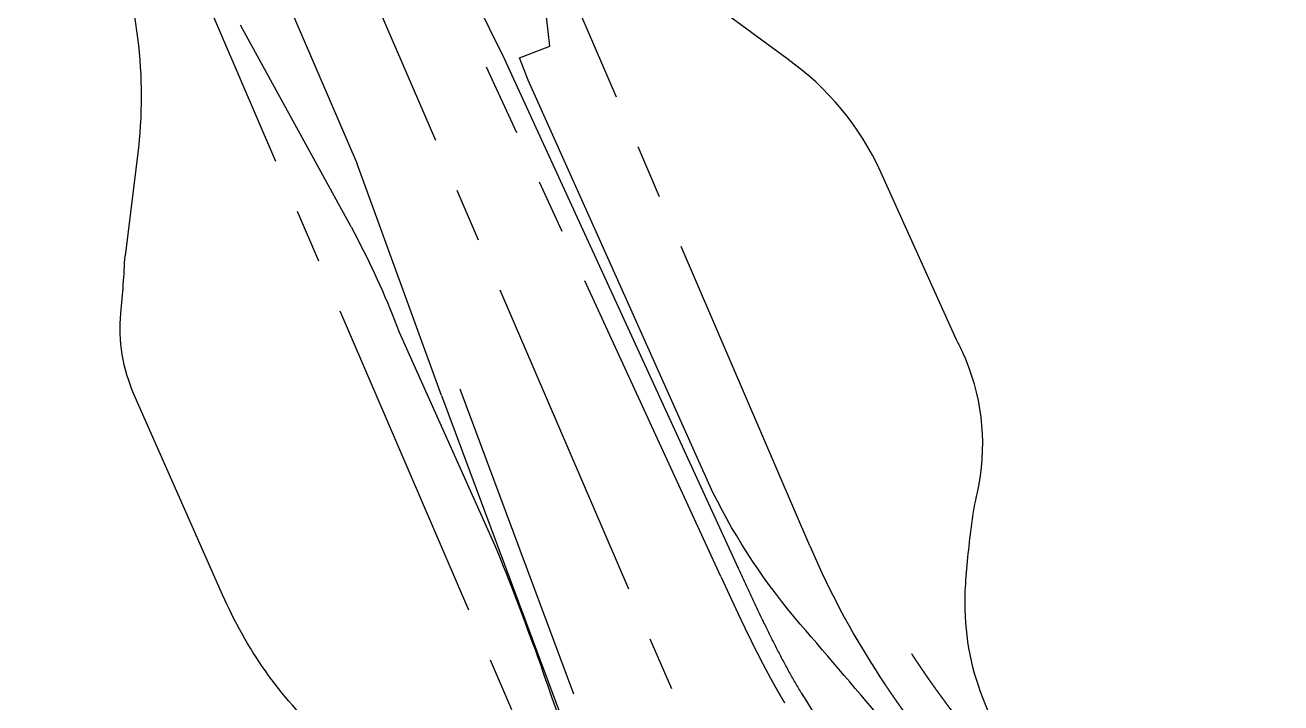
# Model space of a CAD drawing. Header units: millimetres. Extents: x 29316 to 52938, y 29851 to 35526.
# Drawn here: x 47369.1 to 47658.6, y 33016 to 33172.1 of the extents above; entities that cross this region are included whole.
import ezdxf

# ---------------------------------------------------------------- set-up
doc = ezdxf.new("R2010")
doc.units = ezdxf.units.MM
doc.header["$MEASUREMENT"] = 0
doc.linetypes.add('CENTER2', pattern=[1.125, 0.75, -0.125, 0.125, -0.125])
doc.layers.get('0').update_dxf_attribs({"linetype": 'CONTINUOUS'})
doc.layers.add('D-道路-车行道边线', color=5, linetype='CONTINUOUS')
doc.layers.add('道路中线_A', color=7, linetype='CONTINUOUS')

msp = doc.modelspace()

# ---------------------------------------------------------------- linework, layer by layer
at = {"color": 1, "linetype": 'CENTER2', "ltscale": 100}
msp.add_arc((47130.81, 31469.99), 1890.77, 47.02626, 82.75864, dxfattribs=at)
at = {"layer": 'D-道路-车行道边线'}
for p, q in [((47479.6, 33164.34), (47451.27, 33221.93)), ((47416.82, 33207.1), (47445.64, 33140.17)), ((47444.28, 33125.68), (47418.77, 33172.13)), ((47533.58, 33047), (47479.6, 33164.34)), ((47395.27, 33143.95), (47392.17, 33119.02)), ((47465.08, 33086.81), (47445.64, 33140.17)), ((47465.08, 33086.81), (47492.49, 33013.47))]:
    msp.add_line(p, q, dxfattribs=at)
for points in [[(47602.67, 32996.87), (47600.47, 32999.43, -0.197576), (47585.92, 33043.45, -0.015537), (47587.34, 33057.34, -0.022217), (47588.61, 33064.45, 0.154325), (47586.03, 33094.97, 0.025289), (47583.84, 33099.61), (47566.33, 33138.29, 0.134381), (47544.67, 33164.43), (47514.45, 33186.69, -0.166708), (47498.53, 33209.69, -0.031962)], [(47384.81, 33204.34), (47387.89, 33196.8, -0.123686), (47395.27, 33143.95, 5.253592)], [(47595.04, 32978.22), (47581.89, 32993.97, 0.001545), (47568.04, 33010.46, 0.002237), (47547.79, 33034.18, -0.062643), (47527.68, 33064.49), (47507.73, 33108.96), (47485.08, 33159.44), (47483.12, 33164.62), (47490.08, 33167.25), (47489.28, 33174.07, 0.056733), (47485.35, 33190.94, 5.782762)], [(47444.28, 33125.68), (47445.81, 33122.75, -0.029918), (47455.35, 33101.44), (47477.42, 33052.28, -0.021099), (47495.98, 33000.68, -0.02759), (47504.31, 32957.82, 1.08268)], [(47414.64, 33040.95), (47394.23, 33087.13, -0.128677), (47391.21, 33105.77, 0.011714), (47392.17, 33119.02, -1.584437)], [(47473.06, 32978.88), (47471.3, 32980.44, 0.035933), (47460.44, 32988.78, -0.062827), (47437.76, 33008.21, -0.102456), (47414.64, 33040.95, -3.442677)]]:
    msp.add_lwpolyline(points, format="xyb", dxfattribs=at)
at = {"layer": 'D-道路-车行道边线', "flags": 128}
msp.add_lwpolyline([(47548.03, 33018.35), (47547.85, 33018.65), (47547.67, 33018.96), (47547.49, 33019.26), (47547.31, 33019.57), (47547.13, 33019.88), (47546.95, 33020.18), (47546.77, 33020.49), (47546.59, 33020.8), (47546.42, 33021.11), (47546.24, 33021.42), (47546.06, 33021.73), (47545.89, 33022.04), (47545.71, 33022.35), (47545.54, 33022.66), (47545.37, 33022.98), (47545.19, 33023.29), (47545.02, 33023.6), (47544.85, 33023.92), (47544.68, 33024.23), (47544.51, 33024.54), (47544.34, 33024.86), (47544.17, 33025.17), (47544, 33025.49), (47543.83, 33025.81), (47543.66, 33026.12), (47543.49, 33026.44), (47543.33, 33026.76), (47543.16, 33027.07), (47542.99, 33027.39), (47542.83, 33027.71), (47542.66, 33028.03), (47542.5, 33028.35), (47542.33, 33028.67), (47542.17, 33028.99), (47542.01, 33029.31), (47541.84, 33029.63), (47541.68, 33029.95), (47541.52, 33030.27), (47541.36, 33030.59), (47541.2, 33030.92), (47541.03, 33031.24), (47540.87, 33031.56), (47540.71, 33031.88), (47540.55, 33032.21), (47540.39, 33032.53), (47540.23, 33032.85), (47540.08, 33033.18), (47539.92, 33033.5), (47539.76, 33033.83), (47539.6, 33034.15), (47539.44, 33034.48), (47539.29, 33034.8), (47539.13, 33035.13), (47538.97, 33035.46), (47538.81, 33035.78), (47538.66, 33036.11), (47538.5, 33036.44), (47538.35, 33036.76), (47538.19, 33037.09), (47538.03, 33037.42), (47537.88, 33037.75), (47537.72, 33038.07), (47537.57, 33038.4), (47537.41, 33038.73), (47537.26, 33039.06), (47537.11, 33039.39), (47536.95, 33039.72), (47536.8, 33040.05), (47536.64, 33040.38), (47536.49, 33040.71), (47536.34, 33041.04), (47536.18, 33041.37), (47536.03, 33041.7), (47535.88, 33042.03), (47535.72, 33042.36), (47535.57, 33042.69), (47535.42, 33043.02), (47535.26, 33043.35), (47535.11, 33043.68), (47534.96, 33044.01), (47534.8, 33044.35), (47534.65, 33044.68), (47534.5, 33045.01), (47534.35, 33045.34), (47534.19, 33045.67), (47534.04, 33046.01), (47533.89, 33046.34), (47533.73, 33046.67), (47533.58, 33047), (47533.58, 33047)], dxfattribs=at)
at = {"layer": 'D-道路-车行道边线'}
msp.add_arc((47672.84, 33093.13), 145.5, 210.9312, 225.0765, dxfattribs=at)
at = {"layer": '道路中线_A', "color": 6, "linetype": 'CENTER2', "ltscale": 100}
for p, q in [((47434.05, 33214.51), (47621.96, 32778.07)), ((47397.21, 33209.67), (47486.43, 33002.46)), ((47549.97, 33052.22), (47495.79, 33178.06)), ((47529.49, 33045.12), (47475.51, 33162.46)), ((47469.3, 33088.38), (47496.71, 33015.05))]:
    msp.add_line(p, q, dxfattribs=at)
at = {"layer": '道路中线_A', "color": 6, "linetype": 'CENTER2', "ltscale": 100, "flags": 128}
for points in [[(47529.49, 33045.12), (47529.57, 33044.96, -0.000003), (47529.64, 33044.79, -0.000004), (47529.72, 33044.63, -0.000006), (47529.79, 33044.46, -0.000008), (47529.87, 33044.3, -0.000009), (47529.95, 33044.14, -0.000011), (47530.02, 33043.97, -0.000013), (47530.1, 33043.81, -0.000014), (47530.17, 33043.64, -0.000016), (47530.25, 33043.48, -0.000018), (47530.32, 33043.31, -0.000019), (47530.4, 33043.15, -0.000021), (47530.48, 33042.98, -0.000023), (47530.55, 33042.82, -0.000024), (47530.63, 33042.66, -0.000026), (47530.7, 33042.49, -0.000028), (47530.78, 33042.33, -0.000029), (47530.86, 33042.16, -0.000031), (47530.93, 33042, -0.000033), (47531.01, 33041.83, -0.000034), (47531.08, 33041.67, -0.000036), (47531.16, 33041.5, -0.000038), (47531.24, 33041.34, -0.000039), (47531.31, 33041.18, -0.000041), (47531.39, 33041.01, -0.000043), (47531.46, 33040.85, -0.000044), (47531.54, 33040.68, -0.000046), (47531.62, 33040.52, -0.000048), (47531.69, 33040.35, -0.000049), (47531.77, 33040.19, -0.000051), (47531.84, 33040.02, -0.000053), (47531.92, 33039.86, -0.000055), (47532, 33039.7, -0.000056), (47532.07, 33039.53, -0.000058), (47532.15, 33039.37, -0.00006), (47532.23, 33039.2, -0.000061), (47532.3, 33039.04, -0.000063), (47532.38, 33038.88, -0.000065), (47532.46, 33038.71, -0.000066), (47532.53, 33038.55, -0.000068), (47532.61, 33038.38, -0.00007), (47532.68, 33038.22, -0.000071), (47532.76, 33038.05, -0.000073), (47532.84, 33037.89, -0.000075), (47532.92, 33037.73, -0.000076), (47532.99, 33037.56, -0.000078), (47533.07, 33037.4, -0.00008), (47533.15, 33037.23, -0.000081), (47533.22, 33037.07, -0.000083), (47533.3, 33036.91, -0.000085), (47533.38, 33036.74, -0.000086), (47533.45, 33036.58, -0.000088), (47533.53, 33036.41, -0.00009), (47533.61, 33036.25, -0.000091), (47533.69, 33036.09, -0.000093), (47533.76, 33035.92, -0.000095), (47533.84, 33035.76, -0.000096), (47533.92, 33035.6, -0.000098), (47534, 33035.43, -0.0001), (47534.07, 33035.27, -0.000101), (47534.15, 33035.11, -0.000103), (47534.23, 33034.94, -0.000105), (47534.31, 33034.78, -0.000106), (47534.38, 33034.61, -0.000108), (47534.46, 33034.45, -0.00011), (47534.54, 33034.29, -0.000112), (47534.62, 33034.12, -0.000113), (47534.7, 33033.96, -0.000115), (47534.78, 33033.8, -0.000117), (47534.85, 33033.63, -0.000118), (47534.93, 33033.47, -0.00012), (47535.01, 33033.31, -0.000122), (47535.09, 33033.14, -0.000123), (47535.17, 33032.98, -0.000125), (47535.25, 33032.82, -0.000127), (47535.33, 33032.66, -0.000128), (47535.4, 33032.49, -0.00013), (47535.48, 33032.33, -0.000132), (47535.56, 33032.17, -0.000133), (47535.64, 33032, -0.000135), (47535.72, 33031.84, -0.000137), (47535.8, 33031.68, -0.000138), (47535.88, 33031.52, -0.00014), (47535.96, 33031.35, -0.000142), (47536.04, 33031.19, -0.000143), (47536.12, 33031.03, -0.000145), (47536.2, 33030.86, -0.000147), (47536.28, 33030.7, -0.000148), (47536.36, 33030.54, -0.00015), (47536.44, 33030.38, -0.000152), (47536.52, 33030.21, -0.000153), (47536.6, 33030.05, -0.000155), (47536.68, 33029.89, -0.000157), (47536.76, 33029.73, -0.000158), (47536.84, 33029.57, -0.00016), (47536.92, 33029.4, -0.000162), (47537, 33029.24, -0.000164), (47537.08, 33029.08, -0.000165), (47537.16, 33028.92, -0.000167), (47537.24, 33028.76, -0.000169), (47537.33, 33028.59, -0.00017), (47537.41, 33028.43, -0.000172), (47537.49, 33028.27, -0.000174), (47537.57, 33028.11, -0.000175), (47537.65, 33027.95, -0.000177), (47537.73, 33027.78, -0.000179), (47537.82, 33027.62, -0.00018), (47537.9, 33027.46, -0.000182), (47537.98, 33027.3, -0.000184), (47538.06, 33027.14, -0.000185), (47538.14, 33026.98, -0.000187), (47538.23, 33026.82, -0.000189), (47538.31, 33026.66, -0.00019), (47538.39, 33026.49, -0.000192), (47538.48, 33026.33, -0.000194), (47538.56, 33026.17, -0.000195), (47538.64, 33026.01, -0.000197), (47538.72, 33025.85, -0.000199), (47538.81, 33025.69, -0.0002), (47538.89, 33025.53, -0.000202), (47538.97, 33025.37, -0.000204), (47539.06, 33025.21, -0.000205), (47539.14, 33025.05, -0.000207), (47539.23, 33024.89, -0.000209), (47539.31, 33024.73, -0.00021), (47539.39, 33024.57, -0.000212), (47539.48, 33024.41, -0.000214), (47539.56, 33024.25, -0.000215), (47539.65, 33024.09, -0.000217), (47539.73, 33023.93, -0.000219), (47539.82, 33023.77, -0.000221), (47539.9, 33023.61, -0.000222), (47539.99, 33023.45, -0.000224), (47540.07, 33023.29, -0.000226), (47540.16, 33023.13, -0.000227), (47540.25, 33022.97, -0.000229), (47540.33, 33022.81, -0.000231), (47540.42, 33022.65, -0.000232), (47540.5, 33022.49, -0.000234), (47540.59, 33022.33, -0.000236), (47540.68, 33022.17, -0.000237), (47540.76, 33022.01, -0.000239), (47540.85, 33021.85, -0.000241), (47540.94, 33021.69, -0.000242), (47541.02, 33021.53, -0.000244), (47541.11, 33021.38, -0.000246), (47541.2, 33021.22, -0.000247), (47541.29, 33021.06, -0.000249), (47541.37, 33020.9, -0.000251), (47541.46, 33020.74, -0.000252), (47541.55, 33020.58, -0.000254), (47541.64, 33020.42, -0.000256), (47541.73, 33020.27, -0.000257), (47541.81, 33020.11, -0.000259), (47541.9, 33019.95, -0.000261), (47541.99, 33019.79, -0.000262), (47542.08, 33019.63, -0.000264), (47542.17, 33019.48, -0.000266), (47542.26, 33019.32, -0.000267), (47542.35, 33019.16, -0.000269), (47542.44, 33019, -0.000271), (47542.53, 33018.85, -0.000273), (47542.62, 33018.69, -0.000274), (47542.71, 33018.53, -0.000276), (47542.8, 33018.38, -0.000278), (47542.89, 33018.22, -0.000279), (47542.98, 33018.06, -0.000281), (47543.07, 33017.91, -0.000283), (47543.16, 33017.75, -0.000284), (47543.25, 33017.59, -0.000286), (47543.34, 33017.44, -0.000288), (47543.43, 33017.28, -0.000289), (47543.53, 33017.12, -0.000291), (47543.62, 33016.97, -0.000293), (47543.71, 33016.81, -0.000294), (47543.8, 33016.66, -0.000296), (47543.89, 33016.5, -0.000298), (47543.99, 33016.34, -0.000299), (47544.08, 33016.19, -0.000301), (47544.17, 33016.03)], [(47573.46, 33027.32, -0.000398), (47573.63, 33027.07, -0.000396), (47573.79, 33026.81, -0.000393), (47573.96, 33026.56, -0.000391), (47574.13, 33026.3, -0.000389), (47574.29, 33026.05, -0.000387), (47574.46, 33025.79, -0.000385), (47574.63, 33025.54, -0.000382), (47574.8, 33025.29, -0.00038), (47574.97, 33025.03, -0.000378), (47575.14, 33024.78, -0.000376), (47575.31, 33024.53, -0.000374), (47575.48, 33024.27, -0.000371), (47575.65, 33024.02, -0.000369), (47575.82, 33023.77, -0.000367), (47575.99, 33023.52, -0.000365), (47576.17, 33023.27, -0.000362), (47576.34, 33023.01, -0.00036), (47576.51, 33022.76, -0.000358), (47576.68, 33022.51, -0.000356), (47576.86, 33022.26, -0.000354), (47577.03, 33022.01, -0.000351), (47577.2, 33021.76, -0.000349), (47577.38, 33021.51, -0.000347), (47577.55, 33021.26, -0.000345), (47577.73, 33021.01, -0.000342), (47577.9, 33020.76, -0.00034), (47578.08, 33020.51, -0.000338), (47578.26, 33020.26, -0.000336), (47578.43, 33020.02, -0.000334), (47578.61, 33019.77, -0.000331), (47578.79, 33019.52, -0.000329), (47578.96, 33019.27, -0.000327), (47579.14, 33019.02, -0.000325), (47579.32, 33018.78, -0.000323), (47579.5, 33018.53, -0.00032), (47579.68, 33018.28, -0.000318), (47579.86, 33018.04, -0.000316), (47580.04, 33017.79, -0.000314), (47580.22, 33017.54, -0.000311), (47580.4, 33017.3, -0.000309), (47580.58, 33017.05, -0.000307), (47580.76, 33016.81, -0.000305), (47580.94, 33016.56, -0.000303), (47581.12, 33016.32, -0.0003), (47581.3, 33016.07, -0.000298), (47581.48, 33015.83, -0.000296), (47581.66, 33015.58, -0.000294), (47581.85, 33015.34, -0.000292), (47582.03, 33015.09, -0.000289), (47582.21, 33014.85, -0.000287), (47582.4, 33014.61, -0.000285), (47582.58, 33014.36, -0.000283), (47582.76, 33014.12, -0.00028), (47582.95, 33013.88, -0.000278), (47583.13, 33013.63, -0.000276), (47583.32, 33013.39, -0.000274), (47583.5, 33013.15, -0.000272), (47583.69, 33012.91, -0.000269), (47583.87, 33012.66, -0.000267), (47584.06, 33012.42, -0.000265), (47584.24, 33012.18, -0.000263), (47584.43, 33011.94, -0.00026), (47584.62, 33011.7, -0.000258), (47584.8, 33011.46, -0.000256), (47584.99, 33011.22, -0.000254), (47585.18, 33010.98, -0.000252), (47585.36, 33010.74, -0.000249), (47585.55, 33010.5, -0.000247), (47585.74, 33010.26, -0.000245), (47585.93, 33010.02, -0.000243), (47586.12, 33009.78, -0.000241), (47586.31, 33009.54, -0.000238), (47586.49, 33009.3, -0.000236), (47586.68, 33009.06, -0.000234), (47586.87, 33008.82, -0.000232), (47587.06, 33008.58, -0.000229), (47587.25, 33008.34, -0.000227), (47587.44, 33008.1, -0.000225), (47587.63, 33007.86, -0.000223), (47587.82, 33007.63, -0.000221), (47588.01, 33007.39, -0.000218), (47588.2, 33007.15, -0.000216), (47588.4, 33006.91, -0.000214), (47588.59, 33006.68, -0.000212), (47588.78, 33006.44, -0.000209), (47588.97, 33006.2, -0.000207), (47589.16, 33005.96, -0.000205), (47589.35, 33005.73, -0.000203), (47589.55, 33005.49, -0.000201), (47589.74, 33005.25, -0.000198), (47589.93, 33005.02, -0.000196), (47590.12, 33004.78, -0.000194), (47590.32, 33004.55, -0.000192), (47590.51, 33004.31, -0.00019), (47590.7, 33004.07, -0.000187), (47590.9, 33003.84, -0.000185), (47591.09, 33003.6, -0.000183), (47591.28, 33003.37, -0.000181), (47591.48, 33003.13, -0.000178), (47591.67, 33002.9, -0.000176), (47591.87, 33002.66, -0.000174), (47592.06, 33002.43, -0.000172), (47592.26, 33002.19, -0.00017), (47592.45, 33001.96, -0.000167), (47592.65, 33001.73, -0.000165), (47592.84, 33001.49, -0.000163), (47593.04, 33001.26, -0.000161), (47593.23, 33001.02, -0.000158), (47593.43, 33000.79, -0.000156), (47593.62, 33000.56, -0.000154), (47593.82, 33000.32, -0.000152), (47594.01, 33000.09, -0.00015), (47594.21, 32999.86, -0.000147), (47594.41, 32999.62, -0.000145), (47594.6, 32999.39, -0.000143), (47594.8, 32999.16, -0.000141), (47595, 32998.92, -0.000139), (47595.19, 32998.69, -0.000136), (47595.39, 32998.46, -0.000134), (47595.59, 32998.23, -0.000132), (47595.78, 32997.99, -0.00013), (47595.98, 32997.76, -0.000127), (47596.18, 32997.53, -0.000125), (47596.38, 32997.3, -0.000123), (47596.57, 32997.06, -0.000121), (47596.77, 32996.83, -0.000119), (47596.97, 32996.6, -0.000116), (47597.17, 32996.37, -0.000114), (47597.37, 32996.14, -0.000112), (47597.57, 32995.91, -0.00011), (47597.76, 32995.67, -0.000108), (47597.96, 32995.44, -0.000105), (47598.16, 32995.21, -0.000103), (47598.36, 32994.98, -0.000101), (47598.56, 32994.75, -0.000099), (47598.76, 32994.52, -0.000096), (47598.96, 32994.29, -0.000094), (47599.15, 32994.06, -0.000092), (47599.35, 32993.82, -0.00009), (47599.55, 32993.59, -0.000088), (47599.75, 32993.36, -0.000085), (47599.95, 32993.13, -0.000083), (47600.15, 32992.9, -0.000081), (47600.35, 32992.67, -0.000079), (47600.55, 32992.44, -0.000076), (47600.75, 32992.21, -0.000074), (47600.95, 32991.98, -0.000072), (47601.15, 32991.75, -0.00007), (47601.35, 32991.52, -0.000068), (47601.55, 32991.29, -0.000065), (47601.75, 32991.06, -0.000063), (47601.95, 32990.83, -0.000061), (47602.15, 32990.6, -0.000059), (47602.35, 32990.37, -0.000057), (47602.55, 32990.14, -0.000054), (47602.75, 32989.91, -0.000052), (47602.95, 32989.68, -0.00005), (47603.15, 32989.45, -0.000048), (47603.35, 32989.22, -0.000045), (47603.55, 32988.99, -0.000043), (47603.75, 32988.76, -0.000041), (47603.95, 32988.53, -0.000039), (47604.15, 32988.3, -0.000037), (47604.35, 32988.07, -0.000034), (47604.55, 32987.84, -0.000032), (47604.75, 32987.61, -0.00003), (47604.96, 32987.38, -0.000028), (47605.16, 32987.15, -0.000025), (47605.36, 32986.92, -0.000023), (47605.56, 32986.7, -0.000021), (47605.76, 32986.47, -0.000019), (47605.96, 32986.24, -0.000017), (47606.16, 32986.01, -0.000014), (47606.36, 32985.78, -0.000012), (47606.56, 32985.55, -0.00001), (47606.76, 32985.32, -0.000008), (47606.96, 32985.09, -0.000006), (47607.16, 32984.86, -0.000003), (47607.36, 32984.63, -0.000001), (47607.57, 32984.4)], [(47567.4, 33020.16, -0.000345), (47567.56, 33019.93, -0.000343), (47567.71, 33019.7, -0.000342), (47567.87, 33019.47, -0.00034), (47568.02, 33019.24, -0.000338), (47568.18, 33019.01, -0.000336), (47568.33, 33018.78, -0.000334), (47568.49, 33018.55, -0.000332), (47568.64, 33018.32, -0.00033), (47568.8, 33018.09, -0.000328), (47568.96, 33017.86, -0.000326), (47569.12, 33017.64, -0.000324), (47569.27, 33017.41, -0.000322), (47569.43, 33017.18, -0.00032), (47569.59, 33016.95, -0.000318), (47569.75, 33016.73, -0.000316), (47569.91, 33016.5, -0.000315), (47570.06, 33016.27, -0.000313), (47570.22, 33016.05, -0.000311), (47570.38, 33015.82, -0.000309), (47570.54, 33015.59, -0.000307), (47570.7, 33015.37, -0.000305), (47570.86, 33015.14, -0.000303), (47571.02, 33014.91, -0.000301), (47571.19, 33014.69, -0.000299), (47571.35, 33014.46, -0.000297), (47571.51, 33014.24, -0.000295), (47571.67, 33014.01, -0.000293), (47571.83, 33013.79, -0.000291), (47571.99, 33013.56, -0.00029), (47572.16, 33013.34, -0.000288), (47572.32, 33013.12, -0.000286), (47572.48, 33012.89, -0.000284), (47572.65, 33012.67, -0.000282), (47572.81, 33012.44, -0.00028), (47572.97, 33012.22, -0.000278), (47573.14, 33012, -0.000276), (47573.3, 33011.77, -0.000274), (47573.47, 33011.55, -0.000272), (47573.63, 33011.33, -0.00027), (47573.8, 33011.11, -0.000268), (47573.96, 33010.88, -0.000266), (47574.13, 33010.66, -0.000265), (47574.29, 33010.44, -0.000263), (47574.46, 33010.22, -0.000261), (47574.62, 33010, -0.000259), (47574.79, 33009.77, -0.000257), (47574.96, 33009.55, -0.000255), (47575.12, 33009.33, -0.000253), (47575.29, 33009.11, -0.000251), (47575.46, 33008.89, -0.000249), (47575.63, 33008.67, -0.000247), (47575.79, 33008.45, -0.000245), (47575.96, 33008.23, -0.000243), (47576.13, 33008.01, -0.000241), (47576.3, 33007.79, -0.00024), (47576.47, 33007.57, -0.000238), (47576.64, 33007.35, -0.000236), (47576.8, 33007.13, -0.000234), (47576.97, 33006.91, -0.000232), (47577.14, 33006.69, -0.00023), (47577.31, 33006.47, -0.000228), (47577.48, 33006.25, -0.000226), (47577.65, 33006.03, -0.000224), (47577.82, 33005.82, -0.000222), (47577.99, 33005.6, -0.00022), (47578.16, 33005.38, -0.000218), (47578.33, 33005.16, -0.000216), (47578.51, 33004.94, -0.000215), (47578.68, 33004.73, -0.000213), (47578.85, 33004.51, -0.000211), (47579.02, 33004.29, -0.000209), (47579.19, 33004.07, -0.000207), (47579.36, 33003.86, -0.000205), (47579.54, 33003.64, -0.000203), (47579.71, 33003.42, -0.000201), (47579.88, 33003.2, -0.000199), (47580.05, 33002.99, -0.000197), (47580.23, 33002.77, -0.000195), (47580.4, 33002.55, -0.000193), (47580.57, 33002.34, -0.000191), (47580.75, 33002.12, -0.00019), (47580.92, 33001.91, -0.000188), (47581.09, 33001.69, -0.000186), (47581.27, 33001.47, -0.000184), (47581.44, 33001.26, -0.000182), (47581.61, 33001.04, -0.00018), (47581.79, 33000.83, -0.000178), (47581.96, 33000.61, -0.000176), (47582.14, 33000.4, -0.000174), (47582.31, 33000.18, -0.000172), (47582.49, 32999.97, -0.00017), (47582.66, 32999.75, -0.000168), (47582.84, 32999.54, -0.000166), (47583.01, 32999.32, -0.000165), (47583.19, 32999.11, -0.000163), (47583.36, 32998.89, -0.000161), (47583.54, 32998.68, -0.000159), (47583.72, 32998.47, -0.000157), (47583.89, 32998.25, -0.000155), (47584.07, 32998.04, -0.000153), (47584.24, 32997.83, -0.000151), (47584.42, 32997.61, -0.000149), (47584.6, 32997.4, -0.000147), (47584.77, 32997.18, -0.000145), (47584.95, 32996.97, -0.000143), (47585.13, 32996.76, -0.000141), (47585.3, 32996.54, -0.000139), (47585.48, 32996.33, -0.000138), (47585.66, 32996.12, -0.000136), (47585.84, 32995.91, -0.000134), (47586.01, 32995.69, -0.000132), (47586.19, 32995.48, -0.00013), (47586.37, 32995.27, -0.000128), (47586.55, 32995.06, -0.000126), (47586.72, 32994.84, -0.000124), (47586.9, 32994.63, -0.000122), (47587.08, 32994.42, -0.00012), (47587.26, 32994.21, -0.000118), (47587.44, 32993.99, -0.000116), (47587.62, 32993.78, -0.000114), (47587.79, 32993.57, -0.000113), (47587.97, 32993.36, -0.000111), (47588.15, 32993.15, -0.000109), (47588.33, 32992.94, -0.000107), (47588.51, 32992.72, -0.000105), (47588.69, 32992.51, -0.000103), (47588.87, 32992.3, -0.000101), (47589.05, 32992.09, -0.000099), (47589.23, 32991.88, -0.000097), (47589.41, 32991.67, -0.000095), (47589.58, 32991.46, -0.000093), (47589.76, 32991.25, -0.000091), (47589.94, 32991.03, -0.000089), (47590.12, 32990.82, -0.000088), (47590.3, 32990.61, -0.000086), (47590.48, 32990.4, -0.000084), (47590.66, 32990.19, -0.000082), (47590.84, 32989.98, -0.00008), (47591.02, 32989.77, -0.000078), (47591.2, 32989.56, -0.000076), (47591.38, 32989.35, -0.000074), (47591.56, 32989.14, -0.000072), (47591.74, 32988.93, -0.00007), (47591.92, 32988.72, -0.000068), (47592.1, 32988.51, -0.000066), (47592.28, 32988.3, -0.000064), (47592.47, 32988.09, -0.000063), (47592.65, 32987.88, -0.000061), (47592.83, 32987.67, -0.000059), (47593.01, 32987.46, -0.000057), (47593.19, 32987.25, -0.000055), (47593.37, 32987.04, -0.000053), (47593.55, 32986.83, -0.000051), (47593.73, 32986.62, -0.000049), (47593.91, 32986.41, -0.000047), (47594.09, 32986.2, -0.000045), (47594.27, 32985.99, -0.000043), (47594.45, 32985.78, -0.000041), (47594.64, 32985.57, -0.000039), (47594.82, 32985.36, -0.000038), (47595, 32985.15, -0.000036), (47595.18, 32984.94, -0.000034), (47595.36, 32984.73, -0.000032), (47595.54, 32984.52, -0.00003), (47595.72, 32984.31, -0.000028), (47595.9, 32984.1, -0.000026), (47596.08, 32983.89, -0.000024), (47596.27, 32983.68, -0.000022), (47596.45, 32983.47, -0.00002), (47596.63, 32983.26, -0.000018), (47596.81, 32983.05, -0.000016), (47596.99, 32982.84, -0.000014), (47597.17, 32982.63, -0.000013), (47597.35, 32982.43, -0.000011), (47597.54, 32982.22, -0.000009), (47597.72, 32982.01, -0.000007), (47597.9, 32981.8, -0.000005), (47598.08, 32981.59, -0.000003), (47598.26, 32981.38, -0.000001), (47598.44, 32981.17)]]:
    msp.add_lwpolyline(points, format="xyb", dxfattribs=at)
at = {"layer": '道路中线_A', "color": 6, "linetype": 'CENTER2', "ltscale": 100}
msp.add_arc((47733.67, 33131.31), 200, 203.2939, 213.7625, dxfattribs=at)

doc.saveas('drawing.dxf')
